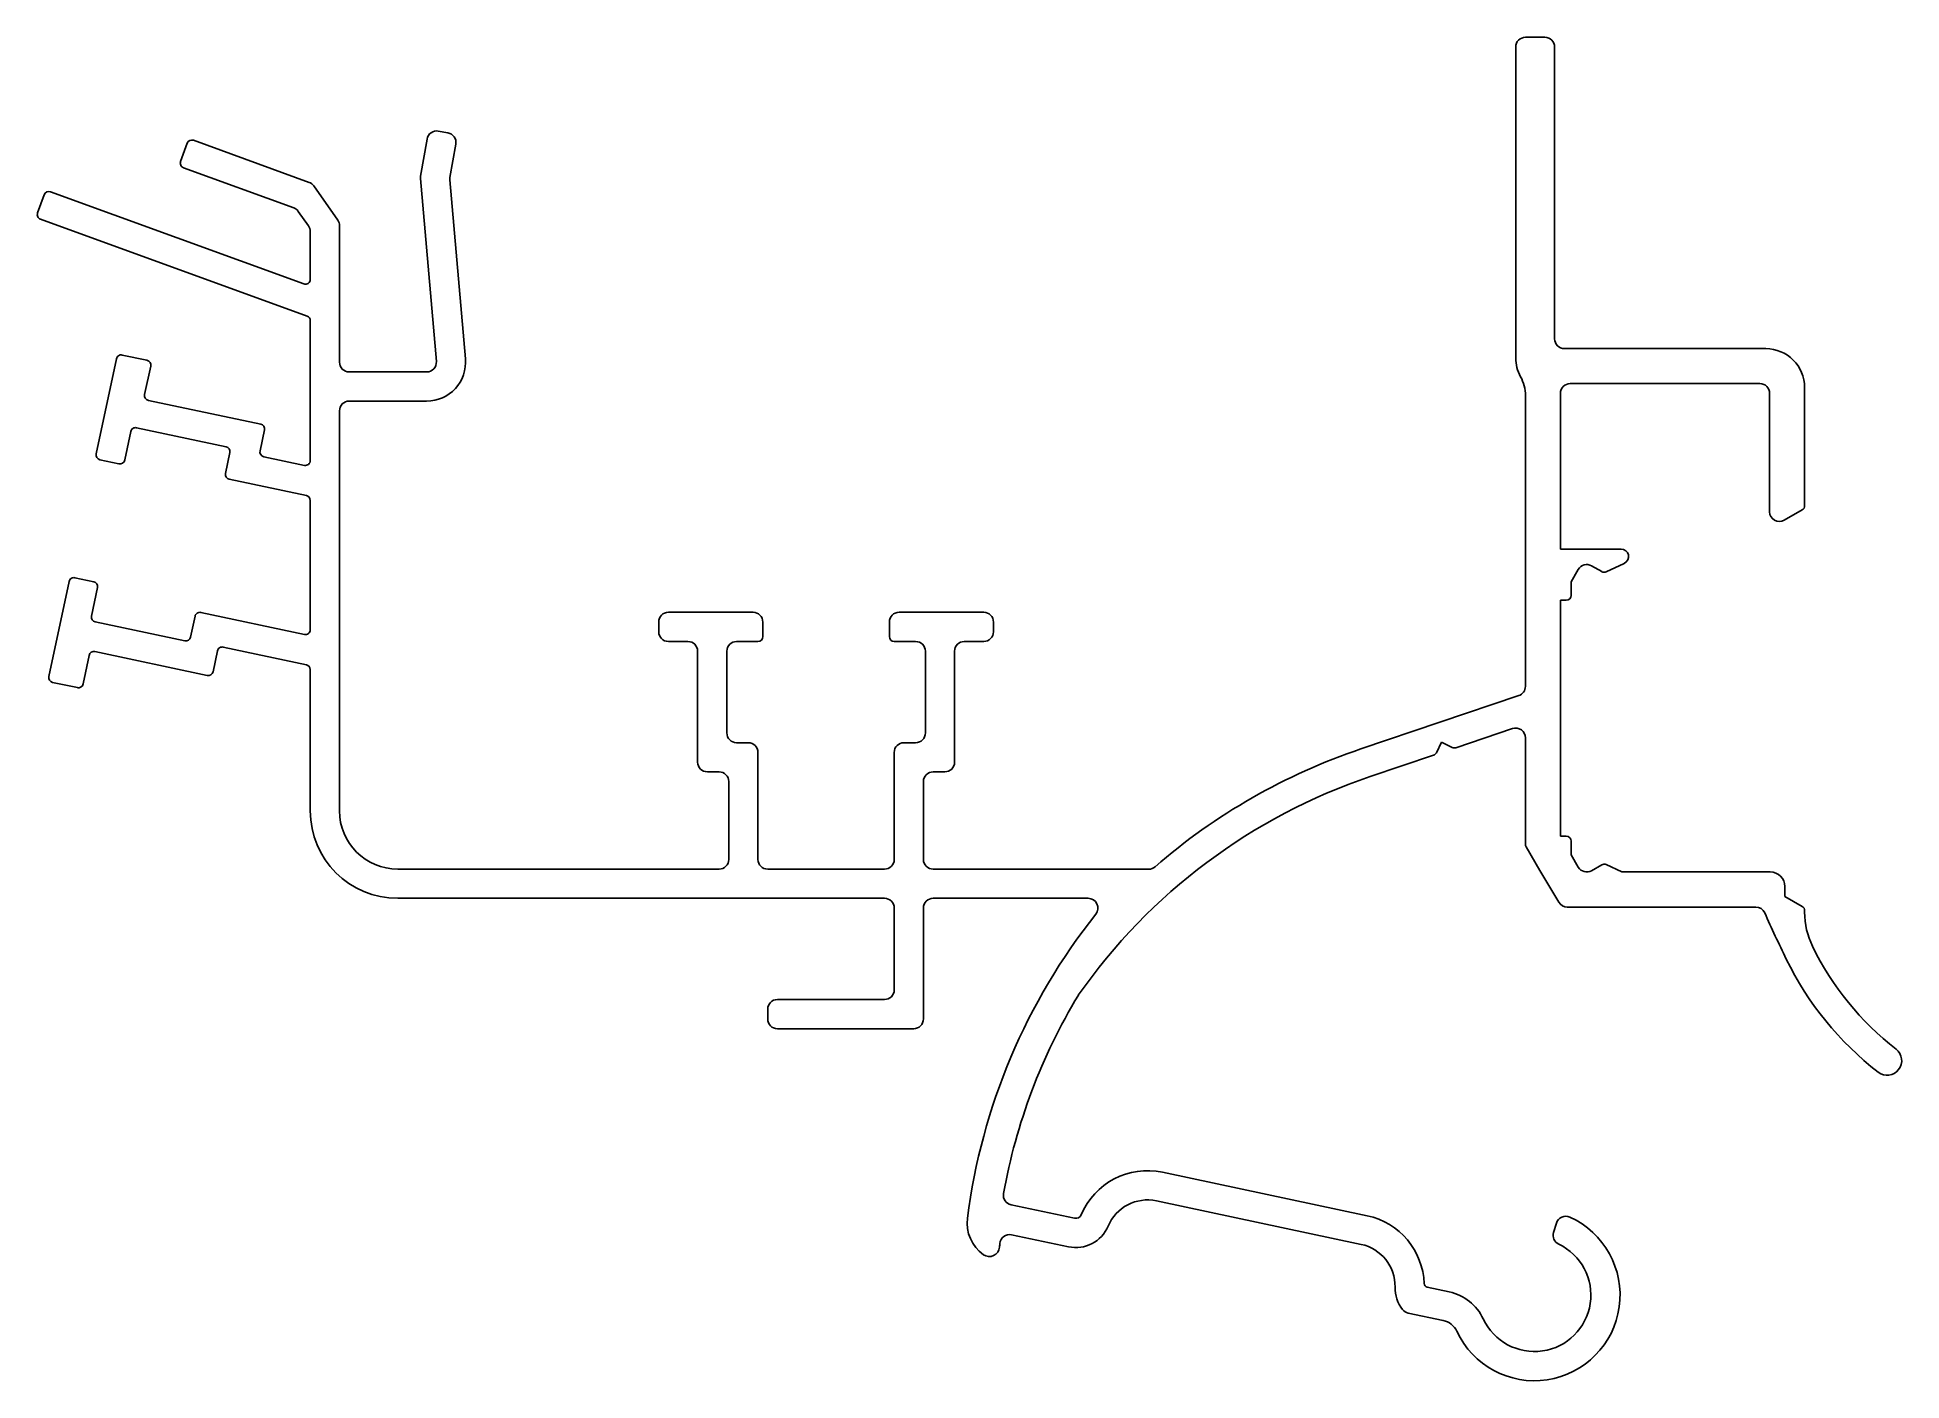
# Model space of a CAD drawing. Extents: x 2639 to 2734.8, y 1266 to 1335.
import ezdxf

# ---------------------------------------------------------------- set-up
doc = ezdxf.new("R2010")
doc.units = 0
doc.layers.get('0').update_dxf_attribs({"linetype": 'CONTINUOUS'})

msp = doc.modelspace()

# ---------------------------------------------------------------- linework, layer by layer
for p, q in [((2714.977, 1334.501), (2714.977, 1318.524)), ((2716.477, 1335.001), (2715.477, 1335.001)), ((2716.977, 1319.501), (2716.977, 1334.501)), ((2646.729, 1329.558), (2646.387, 1328.618)), ((2652.991, 1327.545), (2647.05, 1329.707)), ((2659.046, 1329.772), (2658.711, 1327.868)), ((2660.118, 1330.091), (2659.626, 1330.178)), ((2660.222, 1327.802), (2660.524, 1329.512)), ((2646.537, 1328.298), (2652.196, 1326.238)), ((2658.705, 1327.737), (2659.526, 1318.346)), ((2661.021, 1318.477), (2660.216, 1327.671)), ((2639.381, 1326.912), (2639.039, 1325.972)), ((2652.714, 1322.325), (2639.702, 1327.061)), ((2654.459, 1325.607), (2653.23, 1327.362)), ((2652.435, 1326.055), (2652.959, 1325.307)), ((2639.189, 1325.651), (2652.885, 1320.667)), ((2653.049, 1325.02), (2653.049, 1322.56)), ((2654.549, 1318.303), (2654.549, 1325.32)), ((2653.049, 1320.432), (2653.049, 1313.248)), ((2727.823, 1319.001), (2717.477, 1319.001)), ((2643.09, 1318.481), (2642.051, 1313.59)), ((2644.658, 1318.403), (2643.387, 1318.673)), ((2644.539, 1316.639), (2644.851, 1318.106)), ((2659.028, 1317.803), (2655.049, 1317.803)), ((2717.777, 1317.201), (2727.523, 1317.201)), ((2650.503, 1315.116), (2644.732, 1316.343)), ((2655.049, 1316.303), (2659.028, 1316.303)), ((2715.477, 1316.587), (2715.477, 1305.114)), ((2717.277, 1308.701), (2717.277, 1316.701)), ((2728.023, 1316.701), (2728.023, 1310.616)), ((2729.823, 1310.933), (2729.823, 1317.001)), ((2654.549, 1295.252), (2654.549, 1315.803)), ((2643.518, 1313.278), (2643.83, 1314.745)), ((2644.126, 1314.938), (2648.724, 1313.961)), ((2650.467, 1313.744), (2650.695, 1314.82)), ((2642.243, 1313.293), (2643.222, 1313.086)), ((2648.916, 1313.664), (2648.688, 1312.588)), ((2652.747, 1313.003), (2650.659, 1313.447)), ((2648.88, 1312.292), (2652.851, 1311.448)), ((2653.049, 1311.203), (2653.049, 1304.558)), ((2728.773, 1310.183), (2729.698, 1310.717)), ((2720.389, 1308.701), (2717.277, 1308.701)), ((2717.827, 1307.025), (2718.192, 1307.657)), ((2718.875, 1307.84), (2719.395, 1307.54)), ((2719.626, 1307.53), (2720.553, 1307.962)), ((2640.658, 1307.036), (2639.618, 1302.146)), ((2641.932, 1307.021), (2640.954, 1307.229)), ((2641.813, 1305.257), (2642.125, 1306.725)), ((2717.827, 1306.322), (2717.827, 1307.025)), ((2717.276, 1293.943), (2717.277, 1306.072)), ((2717.277, 1306.072), (2717.577, 1306.072)), ((2646.603, 1303.984), (2642.006, 1304.961)), ((2647.128, 1305.252), (2646.9, 1304.176)), ((2652.747, 1304.313), (2647.425, 1305.445)), ((2670.949, 1304.952), (2670.949, 1304.452)), ((2675.799, 1305.452), (2671.449, 1305.452)), ((2676.299, 1304.202), (2676.299, 1304.952)), ((2682.799, 1304.952), (2682.799, 1304.202)), ((2687.649, 1305.452), (2683.299, 1305.452)), ((2688.149, 1304.452), (2688.149, 1304.952)), ((2715.477, 1305.114), (2715.477, 1303.382)), ((2648.58, 1303.666), (2652.851, 1302.758)), ((2671.449, 1303.952), (2672.449, 1303.952)), ((2674.949, 1303.952), (2676.049, 1303.952)), ((2683.049, 1303.952), (2684.149, 1303.952)), ((2686.649, 1303.952), (2687.649, 1303.952)), ((2641.379, 1301.771), (2641.691, 1303.239)), ((2641.987, 1303.431), (2647.758, 1302.205)), ((2648.055, 1302.397), (2648.284, 1303.473)), ((2672.949, 1303.452), (2672.949, 1297.752)), ((2674.449, 1299.252), (2674.449, 1303.452)), ((2684.649, 1303.452), (2684.649, 1299.252)), ((2686.149, 1297.752), (2686.149, 1303.452)), ((2715.477, 1303.382), (2715.477, 1301.643)), ((2639.811, 1301.849), (2641.082, 1301.579)), ((2653.049, 1302.513), (2653.049, 1295.253)), ((2715.136, 1301.17), (2707.022, 1298.431)), ((2711.902, 1298.495), (2714.817, 1299.479)), ((2715.476, 1299.005), (2715.476, 1293.527)), ((2675.549, 1298.752), (2674.949, 1298.752)), ((2676.049, 1292.752), (2676.049, 1298.252)), ((2683.049, 1298.252), (2683.049, 1292.752)), ((2684.149, 1298.752), (2683.549, 1298.752)), ((2707.501, 1297.01), (2710.758, 1298.109)), ((2710.902, 1298.235), (2711.17, 1298.776)), ((2711.17, 1298.776), (2711.711, 1298.508)), ((2673.449, 1297.252), (2674.049, 1297.252)), ((2685.049, 1297.252), (2685.649, 1297.252)), ((2674.549, 1296.752), (2674.549, 1292.752)), ((2684.549, 1292.752), (2684.549, 1296.752)), ((2715.51, 1293.402), (2716.212, 1292.186)), ((2717.576, 1293.943), (2717.276, 1293.943)), ((2717.826, 1292.99), (2717.826, 1293.693)), ((2674.049, 1292.252), (2657.549, 1292.252)), ((2682.549, 1292.252), (2676.549, 1292.252)), ((2696.12, 1292.252), (2685.049, 1292.252)), ((2716.212, 1292.186), (2717.197, 1290.55)), ((2718.192, 1292.357), (2717.826, 1292.99)), ((2719.395, 1292.475), (2718.875, 1292.174)), ((2720.435, 1292.107), (2719.626, 1292.485)), ((2728.056, 1292.107), (2720.435, 1292.107)), ((2728.806, 1290.851), (2728.806, 1291.357)), ((2657.549, 1290.753), (2682.549, 1290.753)), ((2683.049, 1290.253), (2683.049, 1286.053)), ((2684.549, 1284.553), (2684.549, 1290.253)), ((2685.049, 1290.753), (2693.016, 1290.753)), ((2717.625, 1290.307), (2727.312, 1290.307)), ((2729.698, 1290.336), (2728.806, 1290.851)), ((2729.823, 1290.04), (2729.823, 1290.12)), ((2682.549, 1285.553), (2677.049, 1285.553)), ((2676.549, 1285.053), (2676.549, 1284.553)), ((2677.049, 1284.053), (2684.049, 1284.053)), ((2707.349, 1274.439), (2696.834, 1276.674)), ((2692.315, 1274.312), (2689.054, 1275.005)), ((2696.522, 1275.207), (2707.037, 1272.972)), ((2717.07, 1274.063), (2716.922, 1273.58)), ((2689.079, 1273.466), (2692.003, 1272.845)), ((2711.565, 1270.527), (2710.435, 1270.767)), ((2709.454, 1269.442), (2711.253, 1269.06))]:
    msp.add_line(p, q)
for centre, radius, start, end in [((2715.477, 1334.501), 0.5, 89.99941, 179.99941), ((2716.477, 1334.501), 0.5, 359.99941, 89.99941), ((2646.964, 1329.472), 0.25, 70, 160), ((2659.539, 1329.686), 0.5, 80, 170), ((2660.031, 1329.599), 0.5, 350, 80), ((2646.622, 1328.533), 0.25, 160, 250), ((2659.203, 1327.781), 0.5, 170, 185), ((2660.714, 1327.715), 0.5, 170, 185), ((2639.616, 1326.826), 0.25, 70, 160), ((2652.82, 1327.075), 0.5, 35, 70), ((2639.274, 1325.886), 0.25, 160, 250), ((2652.025, 1325.768), 0.5, 35, 70), ((2652.549, 1325.02), 0.5, 360, 35), ((2654.049, 1325.32), 0.5, 0, 35), ((2652.799, 1322.56), 0.25, 250, 0), ((2652.799, 1320.432), 0.25, 360, 70), ((2717.477, 1319.501), 0.5, 179.99941, 270), ((2727.823, 1317.001), 2, 0, 90), ((2643.335, 1318.429), 0.25, 78, 168), ((2644.607, 1318.158), 0.25, 348, 78), ((2655.049, 1318.303), 0.5, 180, 270), ((2659.028, 1318.303), 2, 270, 5), ((2659.028, 1318.303), 0.5, 270, 5), ((2716.977, 1318.524), 2, 179.99941, 208.95444), ((2713.477, 1316.587), 2, 359.99941, 28.95444), ((2717.777, 1316.701), 0.5, 90, 179.99941), ((2727.523, 1316.701), 0.5, 360, 90), ((2644.784, 1316.587), 0.25, 168, 258), ((2655.049, 1315.803), 0.5, 90, 180), ((2644.074, 1314.693), 0.25, 78, 168), ((2650.451, 1314.872), 0.25, 348, 78), ((2642.295, 1313.538), 0.25, 168, 258), ((2643.274, 1313.33), 0.25, 258, 348), ((2648.672, 1313.716), 0.25, 348, 78), ((2650.711, 1313.692), 0.25, 168, 258), ((2652.799, 1313.248), 0.25, 258, 0), ((2648.932, 1312.536), 0.25, 168, 258), ((2652.799, 1311.203), 0.25, 360, 78), ((2728.523, 1310.616), 0.5, 180, 300), ((2729.573, 1310.933), 0.25, 300, 360), ((2720.389, 1308.313), 0.387, 295, 90), ((2718.625, 1307.407), 0.5, 60, 150), ((2719.52, 1307.756), 0.25, 240, 295), ((2640.902, 1306.984), 0.25, 78, 168), ((2641.88, 1306.777), 0.25, 348, 78), ((2717.577, 1306.322), 0.25, 269.99941, 359.99941), ((2642.058, 1305.205), 0.25, 168, 258), ((2647.373, 1305.2), 0.25, 78, 168), ((2671.449, 1304.952), 0.5, 90, 180), ((2675.799, 1304.952), 0.5, 0, 90), ((2683.299, 1304.952), 0.5, 90, 180), ((2687.649, 1304.952), 0.5, 0, 90), ((2646.655, 1304.228), 0.25, 258, 348), ((2648.528, 1303.421), 0.25, 78, 168), ((2652.799, 1304.558), 0.25, 258, 0), ((2671.449, 1304.452), 0.5, 180, 270), ((2672.449, 1303.452), 0.5, 0, 90), ((2674.949, 1303.452), 0.5, 90, 180), ((2676.049, 1304.202), 0.25, 270, 0), ((2683.049, 1304.202), 0.25, 180, 270), ((2684.149, 1303.452), 0.5, 0, 90), ((2686.649, 1303.452), 0.5, 90, 180), ((2687.649, 1304.452), 0.5, 270, 0), ((2641.935, 1303.187), 0.25, 78, 168), ((2652.799, 1302.513), 0.25, 360, 78), ((2639.863, 1302.094), 0.25, 168, 258), ((2641.134, 1301.823), 0.25, 258, 348), ((2647.81, 1302.449), 0.25, 258, 348), ((2714.977, 1301.643), 0.5, 288.6489, 359.99941), ((2674.949, 1299.252), 0.5, 180, 270), ((2684.149, 1299.252), 0.5, 270, 0), ((2714.976, 1299.005), 0.5, 359.99941, 108.6489), ((2675.549, 1298.252), 0.5, 0, 90), ((2683.549, 1298.252), 0.5, 90, 180), ((2717.094, 1268.585), 31.5, 108.6489, 130.95427), ((2710.678, 1298.346), 0.25, 288.6489, 333.6489), ((2711.822, 1298.732), 0.25, 243.6489, 288.6489), ((2673.449, 1297.752), 0.5, 180, 270), ((2674.049, 1296.752), 0.5, 360, 90), ((2685.049, 1296.752), 0.5, 90, 180), ((2685.649, 1297.752), 0.5, 270, 360), ((2717.094, 1268.585), 30, 108.6489, 145.04091), ((2657.549, 1295.253), 4.5, 180, 270), ((2657.549, 1295.252), 3, 180, 270), ((2715.726, 1293.527), 0.25, 179.99941, 210), ((2717.576, 1293.693), 0.25, 359.99941, 89.99941), ((2674.049, 1292.752), 0.5, 270, 0), ((2676.549, 1292.752), 0.5, 180, 270), ((2682.549, 1292.752), 0.5, 270, 0), ((2685.049, 1292.752), 0.5, 180, 270), ((2696.12, 1292.752), 0.5, 270, 310.95427), ((2718.625, 1292.607), 0.5, 210, 300), ((2719.52, 1292.258), 0.25, 65, 120), ((2728.056, 1291.357), 0.75, 0, 90), ((2682.549, 1290.253), 0.5, 0, 90), ((2685.049, 1290.253), 0.5, 90, 180), ((2693.016, 1290.253), 0.5, 321.48581, 90), ((2717.625, 1290.807), 0.5, 211.03979, 270), ((2727.312, 1289.807), 0.5, 24.0285, 90), ((2729.573, 1290.12), 0.25, 0, 60), ((2718.055, 1270.326), 31.5, 141.48581, 172.71184), ((2798.508, 1321.548), 77.45, 204.0285, 205.97112), ((2733.823, 1290.04), 4, 180, 205.97112), ((2743.712, 1294.857), 16.5, 205.97112, 232.19887), ((2743.712, 1294.857), 15, 205.97112, 232.19887), ((2677.049, 1285.053), 0.5, 90, 180), ((2682.549, 1286.053), 0.5, 270, 0), ((2718.055, 1270.326), 29.855, 148.83811, 169.85993), ((2677.049, 1284.553), 0.5, 180, 270), ((2684.049, 1284.553), 0.5, 270, 0), ((2734.059, 1282.412), 0.75, 232.19887, 52.19887), ((2696.064, 1273.055), 3.7, 78, 157.19308), ((2689.158, 1275.494), 0.5, 169.85993, 258), ((2696.064, 1273.055), 2.2, 78, 157.19308), ((2688.793, 1274.069), 2, 172.71184, 234.51799), ((2692.377, 1274.606), 0.3, 258, 337.19308), ((2706.579, 1270.82), 3.7, 2.09851, 78), ((2715.939, 1270.364), 4.4, 205.00264, 65.63411), ((2717.548, 1273.917), 0.5, 65.63411, 163), ((2718.055, 1270.326), 29.7, 174.79081, 175.17711), ((2688.975, 1272.977), 0.5, 78, 174.79081), ((2692.377, 1274.606), 1.8, 258, 337.19308), ((2715.939, 1270.364), 2.9, 205.00264, 64.54348), ((2717.401, 1273.434), 0.5, 163, 244.54348), ((2687.937, 1272.867), 0.525, 234.51799, 355.17686), ((2706.579, 1270.82), 2.2, 358.80692, 78), ((2710.579, 1270.737), 1.8, 178.80692, 218.28486), ((2710.477, 1270.963), 0.2, 182.09851, 258), ((2711.045, 1268.082), 2.5, 25.00264, 78), ((2709.558, 1269.931), 0.5, 218.28486, 258), ((2711.045, 1268.082), 1, 25.00264, 78)]:
    msp.add_arc(centre, radius, start, end)

doc.saveas('drawing.dxf')
